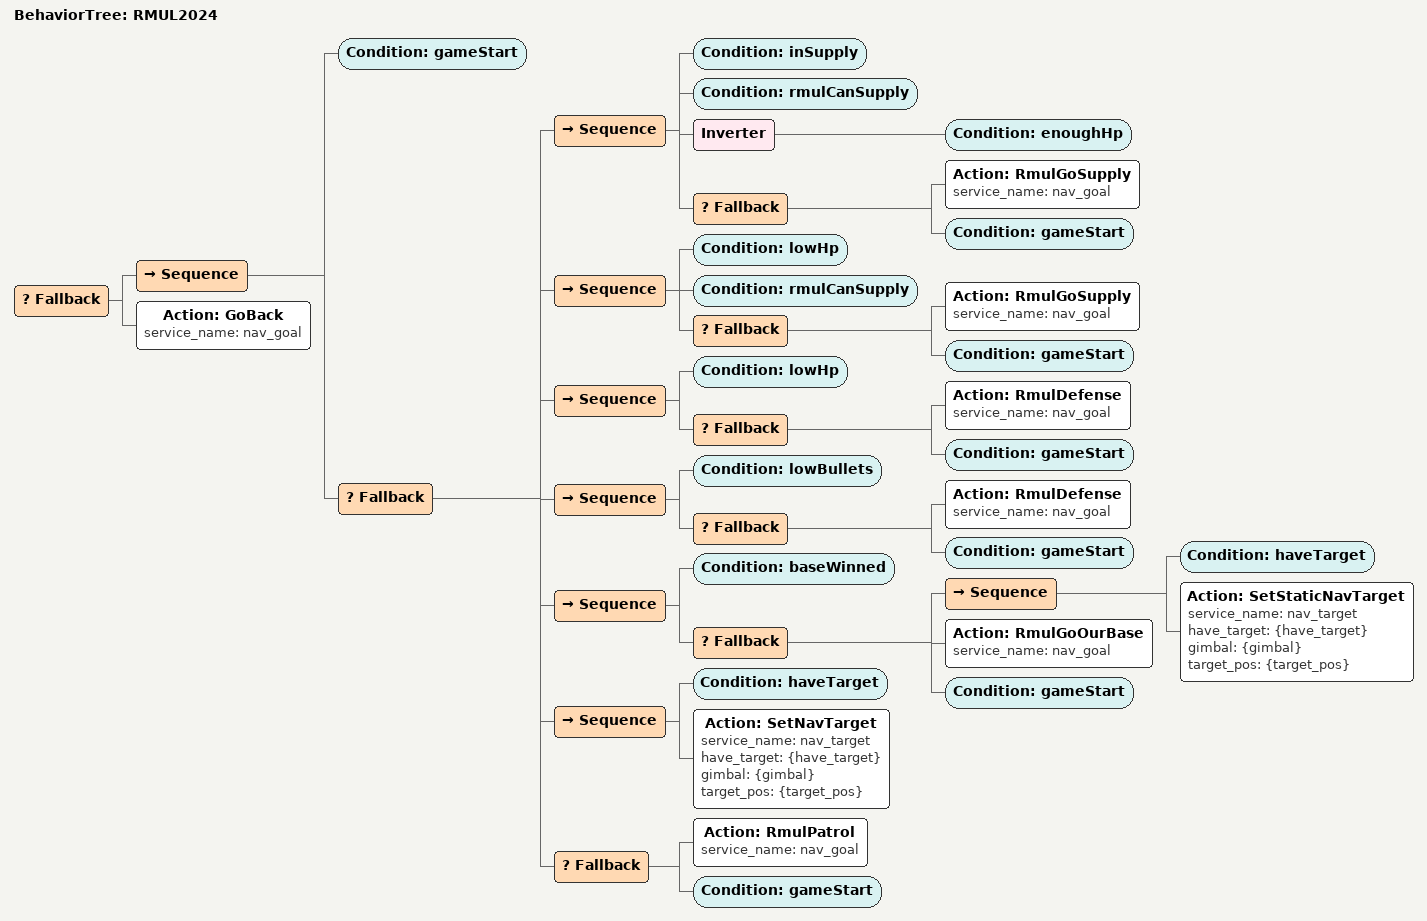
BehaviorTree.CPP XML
<?xml version="1.0"?>
<root main_tree_to_execute="RMUL2024">
  <!-- ///// 此树用于2024联盟赛 ///// -->
  <BehaviorTree ID="RMUL2024">
    <Fallback>
      <Sequence>

        <Condition ID="gameStart"/>

        <Fallback>

          <Sequence>
            <Condition ID="inSupply"/>
            <Condition ID="rmulCanSupply"/>
            <Inverter>
              <Condition ID="enoughHp"/>
            </Inverter>
            <Fallback>
              <Action ID="RmulGoSupply" service_name="nav_goal"/>
              <Condition ID="gameStart"/> <!-- TODO : 强制正确 -->
            </Fallback>
          </Sequence>

          <Sequence>
            <Condition ID="lowHp"/>
            <Condition ID="rmulCanSupply"/>
            <Fallback>
              <Action ID="RmulGoSupply" service_name="nav_goal"/>
              <Condition ID="gameStart"/> <!-- TODO : 强制正确 -->
            </Fallback>
          </Sequence>

          <Sequence>
            <Condition ID="lowHp"/>
            <Fallback>
              <Action ID="RmulDefense" service_name="nav_goal"/>
              <Condition ID="gameStart"/> <!-- TODO : 强制正确 -->
            </Fallback>
          </Sequence>

          <Sequence>
            <Condition ID="lowBullets"/>
            <Fallback>
              <Action ID="RmulDefense" service_name="nav_goal"/>
              <Condition ID="gameStart"/> <!-- TODO : 强制正确 -->
            </Fallback>
          </Sequence>

          <Sequence>
            <Condition ID="baseWinned"/>
            <Fallback>
              <Sequence>
                <Condition ID="haveTarget"/>
                <Action ID="SetStaticNavTarget" service_name="nav_target"
                  have_target="{have_target}"
                  gimbal="{gimbal}"
                  target_pos="{target_pos}"
                />
              </Sequence>
              <Action ID="RmulGoOurBase" service_name="nav_goal"/>
              <Condition ID="gameStart"/> <!-- TODO : 强制正确 -->
            </Fallback>
          </Sequence>

          <Sequence>
            <Condition ID="haveTarget"/>
            <Action ID="SetNavTarget" service_name="nav_target"
              have_target="{have_target}"
              gimbal="{gimbal}"
              target_pos="{target_pos}"
            />
          </Sequence>

          <Fallback>
            <Action ID="RmulPatrol" service_name="nav_goal"/>
            <Condition ID="gameStart"/> <!-- TODO : 强制正确 -->
          </Fallback>

        </Fallback>

      </Sequence>

      <Action ID="GoBack" service_name="nav_goal"/>
    </Fallback>
  </BehaviorTree>

</root>
